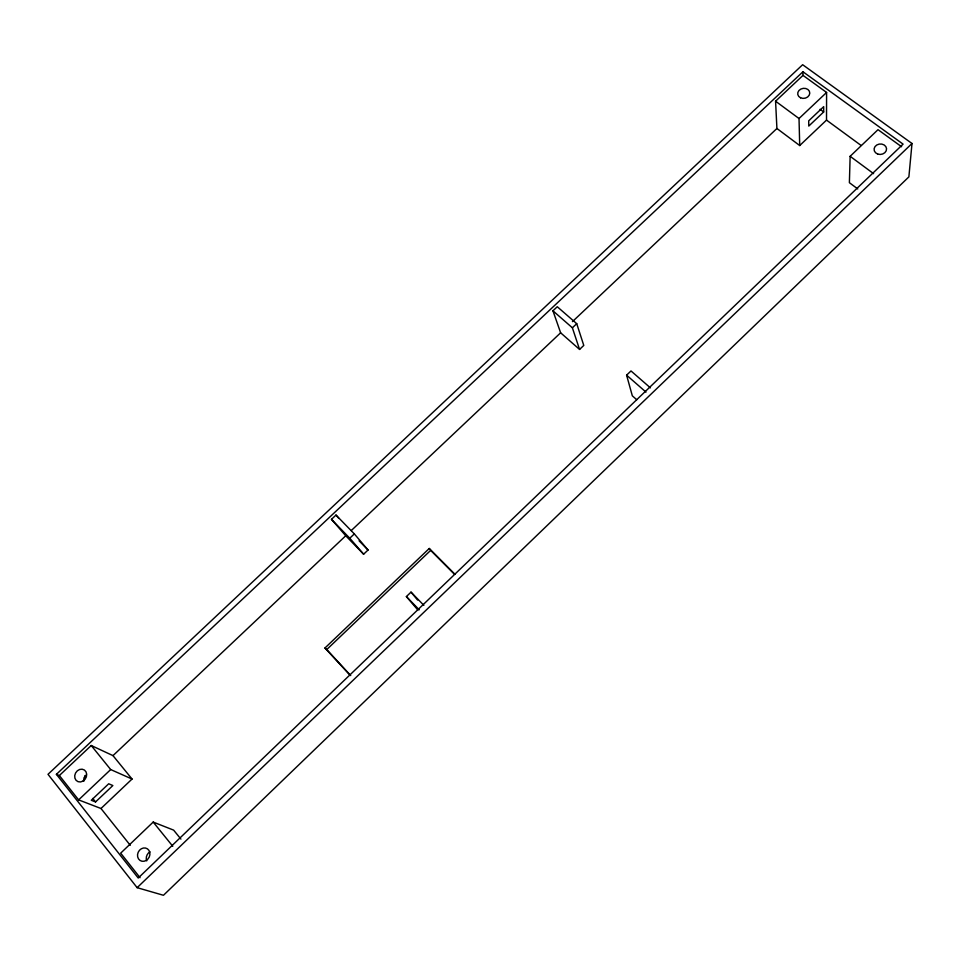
<?xml version="1.0" encoding="UTF-8"?>
<svg xmlns="http://www.w3.org/2000/svg" width="960" height="960" viewBox="0 0 960 960"><rect width="100%" height="100%" fill="white"/><g stroke="black" fill="none" stroke-linecap="round" stroke-linejoin="round"><path stroke-width="1.44" d="M803.004 75.384L775.572 101.208L776.916 128.484L799.716 145.536L826.512 120.108L826.596 92.448L803.004 75.384L802.932 71.76L903.084 144.132L138.228 878.028L56.4 774.324L802.932 71.76M901.608 146.748L878.016 129.672L850.14 156.3L849.384 182.688L857.76 188.94M912 143.496L908.88 176.88L163.464 895.284L137.136 887.676L48 774.312L802.644 64.716L912 143.496L137.136 887.676M84.12 778.092L85.092 775.524M636.756 399.732L632.328 395.832L626.592 375.156L630.996 370.944L650.424 387.864M417.876 610.044L406.38 596.568L411.012 592.128L423.864 605.34M350.016 675.168L324.96 648L429.264 548.472L455.064 574.368M324.96 648L326.736 649.56L430.656 550.368L429.264 548.472M180.924 839.088L173.628 830.124L153.192 822.072L120.672 853.152L140.052 877.692M95.544 801.948L112.86 785.544L108.696 783.78L91.272 800.28L95.544 801.948L92.772 798.468M823.68 111.948L808.788 126.06L808.704 120.84L823.68 106.656L823.68 111.948L820.068 109.296M363.624 554.208L368.04 550.02L354.336 533.904L336 515.064L331.464 519.336L345.744 535.764L363.624 554.208L349.776 538.212L331.464 519.336M579.564 349.44L583.776 345.432L576.732 323.676L557.268 306.732L552.948 310.812L560.628 332.796L579.564 349.44L572.376 327.792L552.948 310.812M59.352 775.524L78.612 799.896L100.992 808.5L132.048 779.04L112.992 755.628L91.236 745.512L59.352 775.524L56.4 774.324M112.992 755.628L345.744 535.764M351.228 530.592L560.628 332.796M572.436 321.636L776.916 128.484M349.776 538.212L354.336 533.904M572.376 327.792L576.732 323.676M78.612 799.896L110.688 769.56L132.048 779.04M799.716 145.536L799.02 118.524L826.596 92.448M826.512 120.108L861.024 145.392M775.572 101.208L799.02 118.524M850.14 156.3L873.588 173.64M626.592 375.156L645.996 392.112M430.656 550.368L454.308 574.116M359.1 540.816L368.04 550.02M406.38 596.568L419.22 609.804M326.736 649.56L350.712 675.564M336 515.064L338.832 518.376M411.012 592.128L417.636 600.06M91.236 745.512L110.688 769.56M153.192 822.072L172.776 846.276M100.992 808.5L130.272 845.316M146.736 860.82A6.804 5.952 -62.5 0 1 149.988 851.808M84.024 781.044A6.588 5.676 -57.9 0 1 86.328 774.936M800.568 97.8A6.06 5.016 -9.3 0 0 809.772 93.192A6.06 5.016 -9.3 0 0 800.88 89.052A6.06 5.016 -9.3 0 0 800.568 97.8M877.608 154.02A6.264 5.244 -5.6 0 0 886.548 148.644A6.264 5.244 -5.6 0 0 876.792 144.984A6.264 5.244 -5.6 0 0 877.608 154.02M82.956 781.128A6.672 5.724 -57.7 0 0 84.384 770.016A6.672 5.724 -57.7 0 0 74.736 775.572A6.672 5.724 -57.7 0 0 82.956 781.128M146.16 860.472A6.888 6.012 -62.3 0 0 147.456 848.856A6.888 6.012 -62.3 0 0 137.556 854.568A6.888 6.012 -62.3 0 0 146.16 860.472"/></g></svg>
